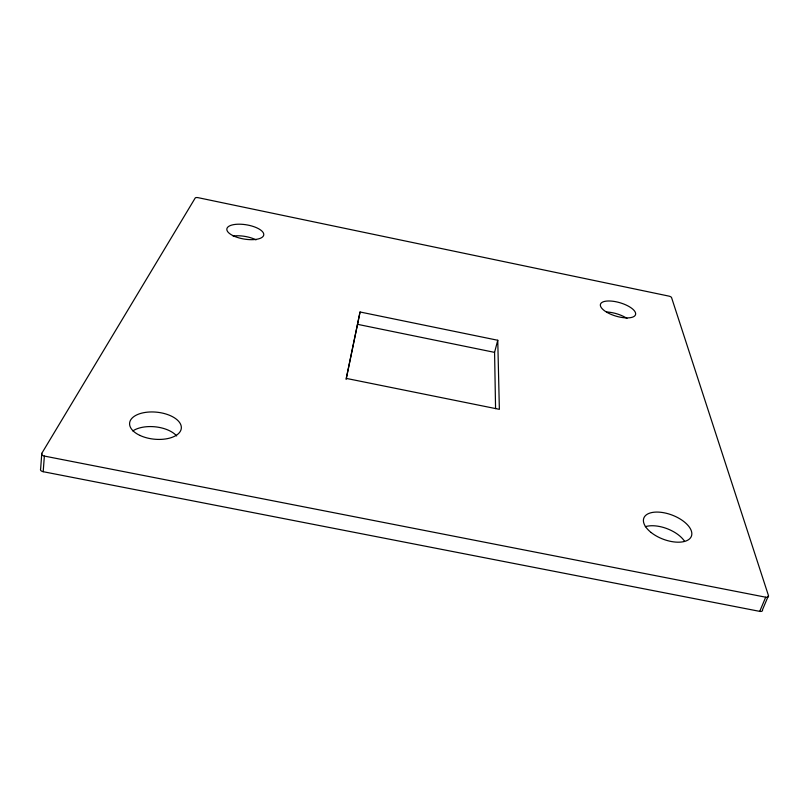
<?xml version="1.0" encoding="UTF-8"?>
<svg xmlns="http://www.w3.org/2000/svg" width="809" height="809" viewBox="0 0 809 809"><rect width="100%" height="100%" fill="white"/><g stroke="black" fill="none" stroke-linecap="round" stroke-linejoin="round"><path stroke-width="1.21" d="M41.785 453.353L40.632 468.957A3.914 2.134 1.9 0 0 43.19 471.698L759.722 611.371A3.812 1.982 24.6 0 0 762.503 609.743L768.469 595.606L671.561 297.591A2.447 0.88 17 0 0 668.912 296.114L198.154 197.679A2.508 0.92 8.7 0 0 195.212 198.003L41.785 453.353A3.944 2.103 2.3 0 0 44.364 456.074L765.698 597.204A3.833 1.952 24.3 0 0 768.469 595.606M43.19 471.698L44.364 456.074M346.11 379.472L360.056 311.991L497.757 340.265L499.365 409.334L346.262 378.4L360.056 311.991M495.573 408.636L494.572 352.37L497.757 340.265M759.722 611.371L765.698 597.204M357.558 324.328L494.572 352.37M132.828 430.924A25.797 13.733 5.6 0 1 176.665 435.94M233.103 236.056A18.597 7.332 9.3 0 1 256.008 239.858M606.639 312.011A18.213 7.099 16.5 0 1 626.965 318.402M645.339 526.679A25.291 13.035 21.1 0 1 684.515 541.221M139.876 435.394A25.969 13.551 5.8 0 0 181.145 429.276A25.969 13.551 5.8 0 0 145.398 412.408A25.969 13.551 5.8 0 0 139.876 435.394M235.014 236.552A18.688 7.21 9.4 0 0 263.734 235.004A18.688 7.21 9.4 0 0 237.158 224.245A18.688 7.21 9.4 0 0 235.014 236.552M606.74 312.223A18.294 6.988 16.4 0 0 635.409 314.974A18.294 6.988 16.4 0 0 611.837 301.13A18.294 6.988 16.4 0 0 606.74 312.223M651.144 532.524A25.453 12.863 20.9 0 0 691.23 536.62A25.453 12.863 20.9 0 0 660.508 512.259A25.453 12.863 20.9 0 0 651.144 532.524"/></g></svg>
